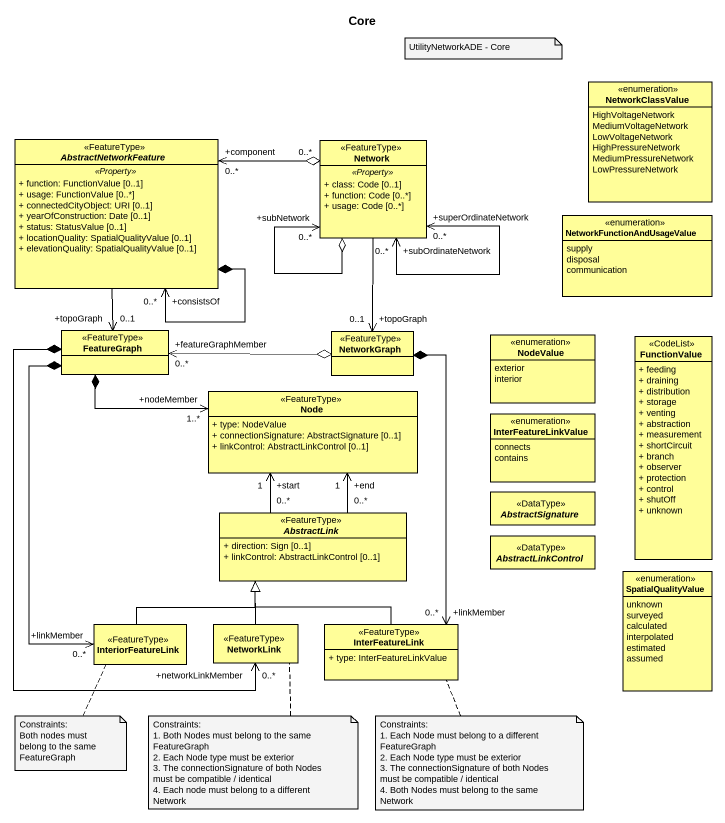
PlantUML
@startuml
title Core
hide circle
hide empty members
skinparam classAttributeIconSize 0
enum NetworkClassValue #FFFE99 {
  HighVoltageNetwork
  MediumVoltageNetwork
  LowVoltageNetwork
  HighPressureNetwork
  MediumPressureNetwork
  LowPressureNetwork
}
abstract class AbstractNetworkFeature <<FeatureType>> #FFFE99 {
  .. <<Property>> ..
  + function: FunctionValue [0..1]
  + usage: FunctionValue [0..*]
  + connectedCityObject: URI [0..1]
  + yearOfConstruction: Date [0..1]
  + status: StatusValue [0..1]
  + locationQuality: SpatialQualityValue [0..1]
  + elevationQuality: SpatialQualityValue [0..1]
}
class "Network" as Network_ <<FeatureType>> #FFFE99 {
  .. <<Property>> ..
  + class: Code [0..1]
  + function: Code [0..*]
  + usage: Code [0..*]
}
enum NetworkFunctionAndUsageValue #FFFE99 {
  supply
  disposal
  communication
}
class FeatureGraph <<FeatureType>> #FFFE99
class NetworkGraph <<FeatureType>> #FFFE99
enum NodeValue #FFFE99 {
  exterior
  interior
}
class FunctionValue <<CodeList>> #FFFE99 {
  + feeding
  + draining
  + distribution
  + storage
  + venting
  + abstraction
  + measurement
  + shortCircuit
  + branch
  + observer
  + protection
  + control
  + shutOff
  + unknown
}
class "Node" as Node_ <<FeatureType>> #FFFE99 {
  + type: NodeValue
  + connectionSignature: AbstractSignature [0..1]
  + linkControl: AbstractLinkControl [0..1]
}
enum InterFeatureLinkValue #FFFE99 {
  connects
  contains
}
abstract class AbstractLink <<FeatureType>> #FFFE99 {
  + direction: Sign [0..1]
  + linkControl: AbstractLinkControl [0..1]
}
abstract class AbstractSignature <<DataType>> #FFFE99
abstract class AbstractLinkControl <<DataType>> #FFFE99
enum SpatialQualityValue #FFFE99 {
  unknown
  surveyed
  calculated
  interpolated
  estimated
  assumed
}
class InteriorFeatureLink <<FeatureType>> #FFFE99
class NetworkLink <<FeatureType>> #FFFE99
class InterFeatureLink <<FeatureType>> #FFFE99 {
  + type: InterFeatureLinkValue
}
AbstractNetworkFeature "+consistsOf\n0..*" <--* AbstractNetworkFeature
AbstractNetworkFeature "+component\n0..*" <-right-o "0..*" Network_
AbstractNetworkFeature --> "+topoGraph\n0..1" FeatureGraph
Network_ "+subNetwork\n0..*" <--o Network_
Network_ "+subOrdinateNetwork\n0..*" <--> "+superOrdinateNetwork\n0..*" Network_
Network_ --> "+topoGraph\n0..1" NetworkGraph
FeatureGraph "+featureGraphMember\n0..*" <-right-o NetworkGraph
Node_ "+nodeMember\n1..*" <-left-* FeatureGraph
Node_ "+end\n1" <-- "0..*" AbstractLink
Node_ "+start\n1" <-- "0..*" AbstractLink
InteriorFeatureLink "+linkMember\n0..*" <-up-* FeatureGraph
InteriorFeatureLink -right-|> AbstractLink
NetworkLink "+networkLinkMember\n0..*" <-up-* FeatureGraph
NetworkLink -up-|> AbstractLink
InterFeatureLink "+linkMember\n0..*" <-up-* NetworkGraph
InterFeatureLink -up-|> AbstractLink
note as N1
  UtilityNetworkADE - Core
end note
note bottom of InteriorFeatureLink
  Constraints:
  Both nodes must belong to the same FeatureGraph
end note
note bottom of NetworkLink
  Constraints:
  1. Both Nodes must belong to the same FeatureGraph
  2. Each Node type must be exterior
  3. The connectionSignature of both Nodes must be compatible / identical
  4. Each node must belong to a different Network
end note
note bottom of InterFeatureLink
  Constraints:
  1. Each Node must belong to a different FeatureGraph
  2. Each Node type must be exterior
  3. The connectionSignature of both Nodes must be compatible / identical
  4. Both Nodes must belong to the same Network
end note
@enduml
